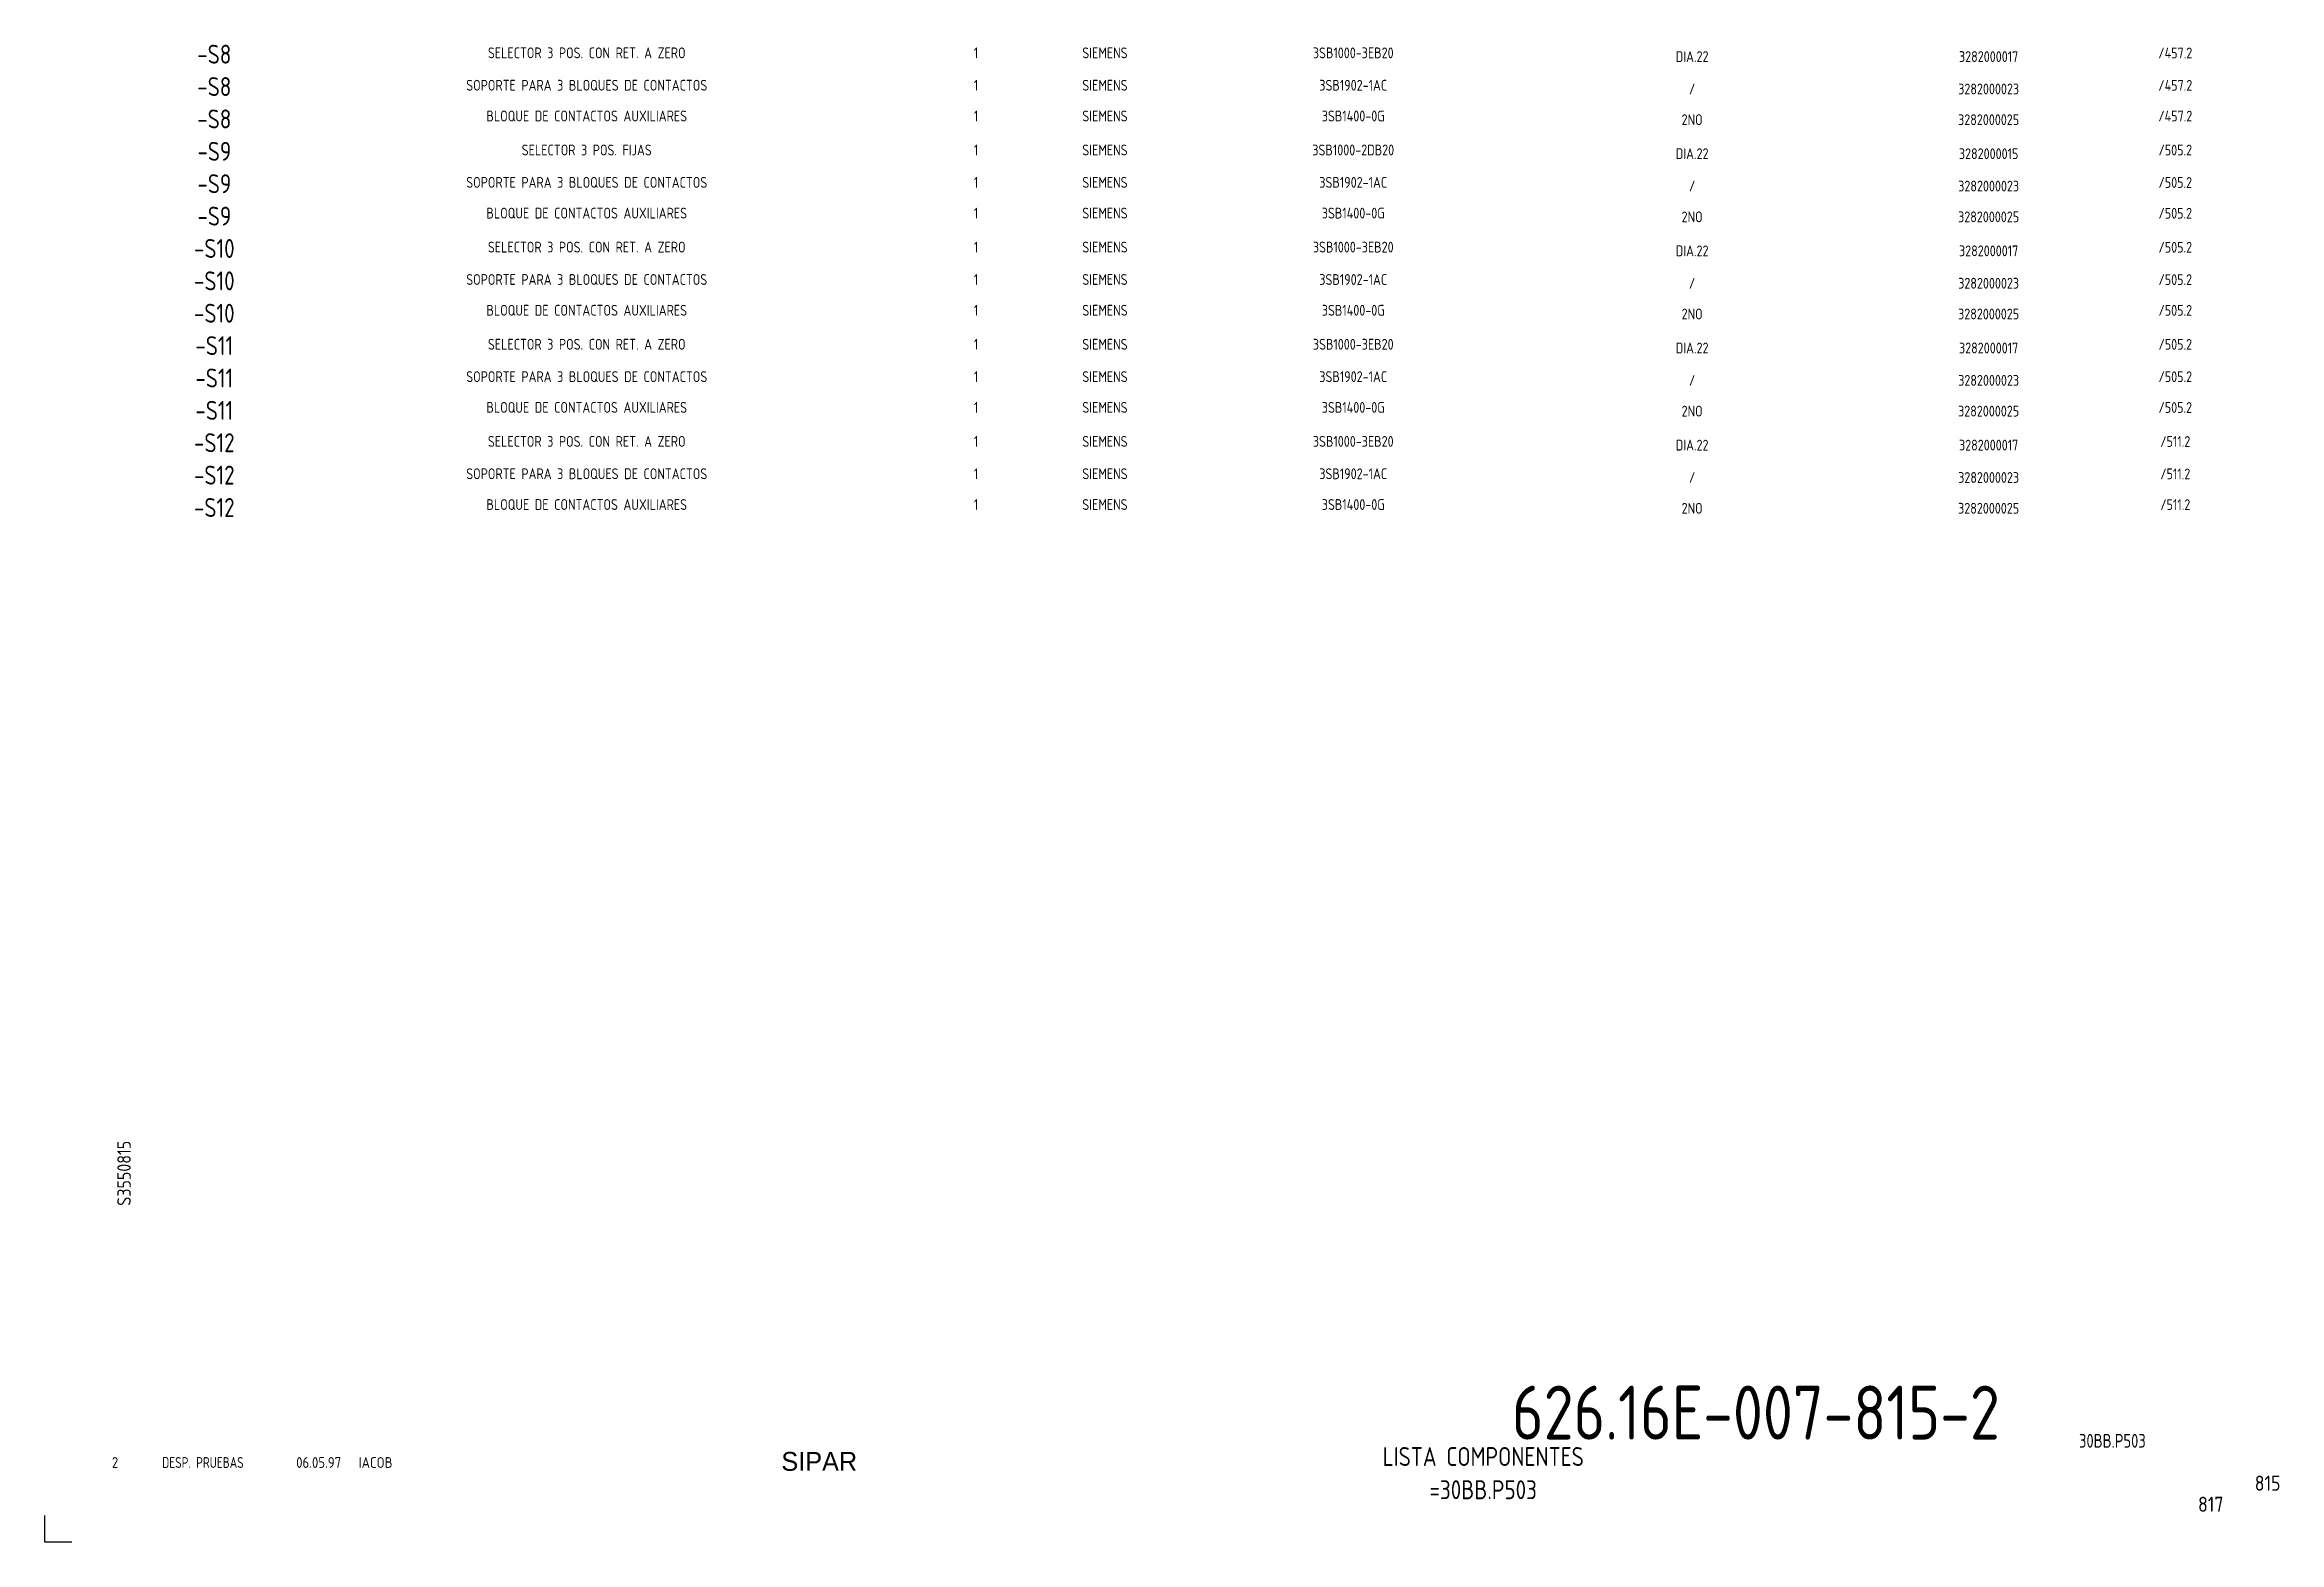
# Model space of a CAD drawing. Extents: x 0 to 414, y 0 to 278.
import ezdxf
from ezdxf.enums import TextEntityAlignment as Align

# ---------------------------------------------------------------- set-up
doc = ezdxf.new("R2010")
doc.units = 0
doc.header["$LTSCALE"] = 6
doc.header["$MEASUREMENT"] = 0
doc.layers.get('0').update_dxf_attribs({"linetype": 'CONTINUOUS'})
doc.layers.add('CART', color=7, linetype='CONTINUOUS')
doc.styles.add('DIN', font='DIN', dxfattribs={"width": 0.85})
doc.styles.add('X', font='UNIV.SHX', dxfattribs={"height": 3.5})

# ---------------------------------------------------------------- blocks, each defined once
blk = doc.blocks.new('REV2')
at = {"color": 3, "style": 'DIN'}
for s, width, p in [('2', 0.9, (12.45, 13.79)), ('DESP. PRUEBAS', 0.8, (21.76, 13.79)), ('06.05.97', 0.9, (46.59, 13.79)), ('IACOB', 0.9, (58.16, 13.79))]:
    blk.add_text(s, height=2, dxfattribs=dict(at, width=width)).set_placement(p)

msp = doc.modelspace()

# ---------------------------------------------------------------- linework, layer by layer
at = {"color": 7}
msp.add_lwpolyline([(5, 0), (0, 0), (0, 5)], dxfattribs=at)

# ---------------------------------------------------------------- block references
at = {"linetype": 'Continuous'}
msp.add_blockref('REV2', (0, 0), dxfattribs=at)

# ---------------------------------------------------------------- texts
at = {"color": 3, "style": 'DIN', "width": 0.85}
for s, p in [('-S8', (31.42, 274.01)), ('-S8', (31.42, 268.01)), ('-S8', (31.42, 262.01)), ('-S9', (31.42, 256.01)), ('-S9', (31.42, 250.01)), ('-S9', (31.42, 244.01)), ('-S10', (31.42, 238.01)), ('-S10', (31.42, 232.01)), ('-S10', (31.42, 226.01)), ('-S11', (31.42, 220.01)), ('-S11', (31.42, 214.01)), ('-S11', (31.42, 208.01)), ('-S12', (31.42, 202.01)), ('-S12', (31.42, 196.01)), ('-S12', (31.42, 190.01))]:
    msp.add_text(s, height=3.5, dxfattribs=at).set_placement(p, align=Align.CENTER)
at = {"style": 'DIN', "width": 0.85}
for s, p in [('SELECTOR 3 POS. CON RET. A ZERO', (100.42, 275.01)), ('1', (172.54, 275.01)), ('SIEMENS', (196.42, 275.01)), ('3SB1000-3EB20', (242.42, 275.01)), ('DIA.22', (305.2, 274.32)), ('3282000017', (360.13, 274.32)), ('/457.2', (394.71, 274.99)), ('SOPORTE PARA 3 BLOQUES DE CONTACTOS', (100.42, 269.01)), ('1', (172.54, 269.01)), ('SIEMENS', (196.42, 269.01)), ('3SB1902-1AC', (242.42, 269.01)), ('/', (305.2, 268.32)), ('3282000023', (360.13, 268.32)), ('/457.2', (394.71, 268.99)), ('BLOQUE DE CONTACTOS AUXILIARES', (100.42, 263.31)), ('1', (172.54, 263.31)), ('SIEMENS', (196.42, 263.31)), ('3SB1400-0G', (242.42, 263.31)), ('/457.2', (394.71, 263.29)), ('2NO', (305.2, 262.62)), ('3282000025', (360.13, 262.62)), ('SELECTOR 3 POS. FIJAS', (100.42, 257.01)), ('1', (172.54, 257.01)), ('SIEMENS', (196.42, 257.01)), ('3SB1000-2DB20', (242.42, 257.01)), ('DIA.22', (305.2, 256.32)), ('3282000015', (360.13, 256.32)), ('/505.2', (394.71, 256.99)), ('SOPORTE PARA 3 BLOQUES DE CONTACTOS', (100.42, 251.01)), ('1', (172.54, 251.01)), ('SIEMENS', (196.42, 251.01)), ('3SB1902-1AC', (242.42, 251.01)), ('/505.2', (394.71, 250.99)), ('/', (305.2, 250.32)), ('3282000023', (360.13, 250.32)), ('BLOQUE DE CONTACTOS AUXILIARES', (100.42, 245.31)), ('1', (172.54, 245.31)), ('SIEMENS', (196.42, 245.31)), ('3SB1400-0G', (242.42, 245.31)), ('2NO', (305.2, 244.62)), ('3282000025', (360.13, 244.62)), ('/505.2', (394.71, 245.29)), ('SELECTOR 3 POS. CON RET. A ZERO', (100.42, 239.01)), ('1', (172.54, 239.01)), ('SIEMENS', (196.42, 239.01)), ('3SB1000-3EB20', (242.42, 239.01)), ('DIA.22', (305.2, 238.32)), ('3282000017', (360.13, 238.32)), ('/505.2', (394.71, 238.99)), ('SOPORTE PARA 3 BLOQUES DE CONTACTOS', (100.42, 233.01)), ('1', (172.54, 233.01)), ('SIEMENS', (196.42, 233.01)), ('3SB1902-1AC', (242.42, 233.01)), ('/', (305.2, 232.32)), ('3282000023', (360.13, 232.32)), ('/505.2', (394.71, 232.99)), ('BLOQUE DE CONTACTOS AUXILIARES', (100.42, 227.31)), ('1', (172.54, 227.31)), ('SIEMENS', (196.42, 227.31)), ('3SB1400-0G', (242.42, 227.31)), ('2NO', (305.2, 226.62)), ('3282000025', (360.13, 226.62)), ('/505.2', (394.71, 227.29)), ('SELECTOR 3 POS. CON RET. A ZERO', (100.42, 221.01)), ('1', (172.54, 221.01)), ('SIEMENS', (196.42, 221.01)), ('3SB1000-3EB20', (242.42, 221.01)), ('DIA.22', (305.2, 220.32)), ('3282000017', (360.13, 220.32)), ('/505.2', (394.71, 220.99)), ('SOPORTE PARA 3 BLOQUES DE CONTACTOS', (100.42, 215.01)), ('1', (172.54, 215.01)), ('SIEMENS', (196.42, 215.01)), ('3SB1902-1AC', (242.42, 215.01)), ('/', (305.2, 214.32)), ('3282000023', (360.13, 214.32)), ('/505.2', (394.71, 214.99)), ('BLOQUE DE CONTACTOS AUXILIARES', (100.42, 209.31)), ('1', (172.54, 209.31)), ('SIEMENS', (196.42, 209.31)), ('3SB1400-0G', (242.42, 209.31)), ('/505.2', (394.71, 209.29)), ('2NO', (305.2, 208.62)), ('3282000025', (360.13, 208.62)), ('SELECTOR 3 POS. CON RET. A ZERO', (100.42, 203.01)), ('1', (172.54, 203.01)), ('SIEMENS', (196.42, 203.01)), ('3SB1000-3EB20', (242.42, 203.01)), ('DIA.22', (305.2, 202.32)), ('3282000017', (360.13, 202.32)), ('/511.2', (394.71, 202.99)), ('SOPORTE PARA 3 BLOQUES DE CONTACTOS', (100.42, 197.01)), ('1', (172.54, 197.01)), ('SIEMENS', (196.42, 197.01)), ('3SB1902-1AC', (242.42, 197.01)), ('/511.2', (394.71, 196.99)), ('/', (305.2, 196.32)), ('3282000023', (360.13, 196.32)), ('BLOQUE DE CONTACTOS AUXILIARES', (100.42, 191.31)), ('1', (172.54, 191.31)), ('SIEMENS', (196.42, 191.31)), ('3SB1400-0G', (242.42, 191.31)), ('2NO', (305.2, 190.62)), ('3282000025', (360.13, 190.62)), ('/511.2', (394.71, 191.29))]:
    msp.add_text(s, height=2, dxfattribs=at).set_placement(p, align=Align.CENTER)
at = {"color": 2, "style": 'DIN', "width": 0.85}
for s, p in [('LISTA COMPONENTES', (266.5, 15.9)), ('=30BB.P503', (266.5, 9.75))]:
    msp.add_text(s, height=3.5, dxfattribs=at).set_placement(p, align=Align.MIDDLE)
at = {"color": 3, "style": 'DIN', "width": 0.8}
msp.add_text('30BB.P503', height=2.56, dxfattribs=at).set_placement((389.24, 17.53), align=Align.RIGHT)
at = {"color": 2, "insert": (271.82, 29.04), "char_height": 10, "width": 111.0411, "attachment_point": 1, "style": 'DIN'}
msp.add_mtext('626.16E-007-815-2', dxfattribs=at)
at = {"layer": 'CART', "color": 3, "style": 'DIN', "width": 0.9, "flags": 1}
msp.add_attdef('S3550815', text='', height=2.5, rotation=90, dxfattribs=at).set_placement((15.95, 68.38), align=Align.CENTER)
at = {"layer": 'CART', "color": 6, "style": 'X', "flags": 1}
msp.add_attdef('SIPAR', text='', height=3.5, dxfattribs=at).set_placement((143.5, 15), align=Align.MIDDLE)
at = {"layer": 'CART', "color": 7, "style": 'DIN', "width": 0.9, "flags": 1}
msp.add_attdef('817', (398.93, 5.65), '', height=2.8, dxfattribs=at)
at = {"layer": 'CART', "color": 2, "style": 'DIN', "width": 0.9, "flags": 1}
msp.add_attdef('815', text='', height=2.8, dxfattribs=at).set_placement((414.2, 9.56), align=Align.RIGHT)

doc.saveas('drawing.dxf')
